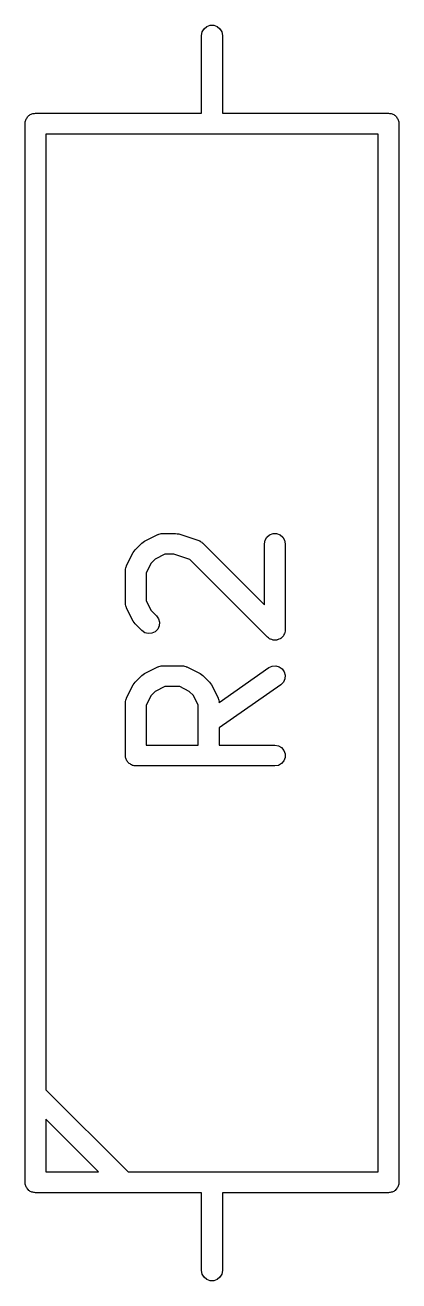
# Model space of a CAD drawing. Header units: millimetres. Extents: x 30 to 728, y -111 to 447.
# Drawn here: x 82.16 to 84.85, y 181.77 to 190.8 of the extents above; entities that cross this region are included whole.
import ezdxf

# ---------------------------------------------------------------- set-up
doc = ezdxf.new("R2010")
doc.units = ezdxf.units.MM
doc.layers.add('BLACK', color=7, linetype='Continuous')
doc.layers.add('寸法', color=21, linetype='Continuous')

# ---------------------------------------------------------------- blocks, each defined once
blk = doc.blocks.new('hhskb-F.SilkS')
at = {"layer": 'BLACK'}
for p, q in [((49.8295, -37.3293), (49.8425, -37.3068)), ((49.8425, -37.3068), (49.8625, -37.29)), ((49.8625, -37.29), (49.887, -37.2811)), ((49.887, -37.2811), (49.913, -37.2811)), ((49.913, -37.2811), (49.9375, -37.29)), ((49.9375, -37.29), (49.9575, -37.3068)), ((49.9575, -37.3068), (49.9705, -37.3293)), ((49.825, -37.355), (49.8295, -37.3293)), ((49.825, -37.915), (49.825, -37.355)), ((49.9705, -37.3293), (49.975, -37.355)), ((49.975, -37.355), (49.975, -37.915)), ((48.5595, -37.9643), (48.5628, -37.9587)), ((48.5628, -37.9587), (48.565, -37.9525)), ((48.565, -37.9525), (48.5693, -37.9475)), ((48.5693, -37.9475), (48.5725, -37.9418)), ((48.5725, -37.9418), (48.5776, -37.9376)), ((48.5776, -37.9376), (48.5818, -37.9325)), ((48.5818, -37.9325), (48.5875, -37.9293)), ((48.5875, -37.9293), (48.5925, -37.925)), ((48.5925, -37.925), (48.5987, -37.9228)), ((48.5987, -37.9228), (48.6043, -37.9195)), ((48.6043, -37.9195), (48.6108, -37.9184)), ((48.6108, -37.9184), (48.617, -37.9161)), ((48.617, -37.9161), (48.6235, -37.9161)), ((48.6235, -37.9161), (48.63, -37.915)), ((48.63, -37.915), (49.825, -37.915)), ((49.975, -37.915), (51.17, -37.915)), ((51.17, -37.915), (51.1765, -37.9161)), ((51.1765, -37.9161), (51.183, -37.9161)), ((51.183, -37.9161), (51.1892, -37.9184)), ((51.1892, -37.9184), (51.1957, -37.9195)), ((51.1957, -37.9195), (51.2013, -37.9228)), ((51.2013, -37.9228), (51.2075, -37.925)), ((51.2075, -37.925), (51.2125, -37.9293)), ((51.2125, -37.9293), (51.2182, -37.9325)), ((51.2182, -37.9325), (51.2224, -37.9376)), ((51.2224, -37.9376), (51.2275, -37.9418)), ((51.2275, -37.9418), (51.2307, -37.9475)), ((51.2307, -37.9475), (51.235, -37.9525)), ((51.235, -37.9525), (51.2372, -37.9587)), ((51.2372, -37.9587), (51.2405, -37.9643)), ((48.555, -37.99), (48.5561, -37.9835)), ((48.555, -45.61), (48.555, -37.99)), ((48.5561, -37.977), (48.5584, -37.9708)), ((48.5561, -37.9835), (48.5561, -37.977)), ((48.5584, -37.9708), (48.5595, -37.9643)), ((51.2405, -37.9643), (51.2416, -37.9708)), ((51.2416, -37.9708), (51.2439, -37.977)), ((51.2439, -37.977), (51.2439, -37.9835)), ((51.2439, -37.9835), (51.245, -37.99)), ((51.245, -37.99), (51.245, -45.61)), ((48.705, -38.065), (48.705, -44.9439)), ((51.095, -38.065), (48.705, -38.065)), ((51.095, -45.535), (51.095, -38.065)), ((49.5259, -40.9423), (49.5343, -40.9398)), ((49.5343, -40.9398), (49.5386, -40.94)), ((49.5386, -40.94), (49.5429, -40.9393)), ((49.5429, -40.9393), (49.6381, -40.9393)), ((49.6381, -40.9393), (49.6499, -40.9414)), ((50.3149, -40.9493), (50.3394, -40.9404)), ((50.3394, -40.9404), (50.3654, -40.9404)), ((50.3654, -40.9404), (50.3899, -40.9493)), ((49.347, -41.0565), (49.3946, -41.0089)), ((49.3946, -41.0089), (49.4044, -41.002)), ((49.4044, -41.002), (49.4141, -40.9948)), ((49.4141, -40.9948), (49.5093, -40.9472)), ((49.5093, -40.9472), (49.5135, -40.946)), ((49.5135, -40.946), (49.5172, -40.9438)), ((49.5172, -40.9438), (49.5259, -40.9423)), ((49.6499, -40.9414), (49.6618, -40.9431)), ((49.6618, -40.9431), (49.8047, -40.9908)), ((49.8047, -40.9908), (49.8085, -40.9928)), ((49.8085, -40.9928), (49.8126, -40.9939)), ((49.8126, -40.9939), (49.8198, -40.999)), ((49.8198, -40.999), (49.8276, -41.0032)), ((49.8276, -41.0032), (49.8304, -41.0064)), ((49.8304, -41.0064), (49.834, -41.0089)), ((49.834, -41.0089), (50.2774, -41.4523)), ((50.2774, -41.0143), (50.2819, -40.9886)), ((50.2774, -41.4523), (50.2774, -41.0143)), ((50.2819, -40.9886), (50.2949, -40.9661)), ((50.2949, -40.9661), (50.3149, -40.9493)), ((50.3899, -40.9493), (50.4098, -40.9661)), ((50.4098, -40.9661), (50.4229, -40.9886)), ((50.4229, -40.9886), (50.4274, -41.0143)), ((50.4274, -41.0143), (50.4274, -41.6333)), ((49.2853, -41.1712), (49.3329, -41.076)), ((49.3329, -41.076), (49.3401, -41.0663)), ((49.3401, -41.0663), (49.347, -41.0565)), ((49.5606, -41.0893), (49.492, -41.1235)), ((49.6259, -41.0893), (49.5606, -41.0893)), ((49.7404, -41.1275), (49.6259, -41.0893)), ((49.2774, -41.2048), (49.2781, -41.2005)), ((49.2774, -41.4429), (49.2774, -41.2048)), ((49.2779, -41.1962), (49.2804, -41.1878)), ((49.2781, -41.2005), (49.2779, -41.1962)), ((49.2804, -41.1878), (49.2819, -41.1791)), ((49.2819, -41.1791), (49.2841, -41.1754)), ((49.2841, -41.1754), (49.2853, -41.1712)), ((49.4616, -41.1539), (49.4274, -41.2225)), ((49.492, -41.1235), (49.4616, -41.1539)), ((50.2993, -41.6864), (49.7404, -41.1275)), ((49.4274, -41.2225), (49.4274, -41.4252)), ((49.2781, -41.4471), (49.2774, -41.4429)), ((49.2779, -41.4514), (49.2781, -41.4471)), ((49.2804, -41.4599), (49.2779, -41.4514)), ((49.2819, -41.4685), (49.2804, -41.4599)), ((49.2841, -41.4723), (49.2819, -41.4685)), ((49.2853, -41.4764), (49.2841, -41.4723)), ((49.3329, -41.5716), (49.2853, -41.4764)), ((49.4274, -41.4252), (49.4616, -41.4937)), ((49.3401, -41.5813), (49.3329, -41.5716)), ((49.4616, -41.4937), (49.5007, -41.5327)), ((49.5007, -41.5327), (49.5156, -41.554)), ((49.5156, -41.554), (49.5223, -41.5792)), ((49.347, -41.5911), (49.3401, -41.5813)), ((49.3946, -41.6387), (49.347, -41.5911)), ((49.4159, -41.6537), (49.3946, -41.6387)), ((49.4411, -41.6604), (49.4159, -41.6537)), ((49.467, -41.6582), (49.4411, -41.6604)), ((49.4906, -41.6472), (49.467, -41.6582)), ((49.5091, -41.6287), (49.4906, -41.6472)), ((49.5201, -41.6051), (49.5091, -41.6287)), ((49.5223, -41.5792), (49.5201, -41.6051)), ((50.4229, -41.659), (50.418, -41.6675)), ((50.4234, -41.6557), (50.4229, -41.659)), ((50.4248, -41.6527), (50.4234, -41.6557)), ((50.4257, -41.643), (50.4248, -41.6527)), ((50.4274, -41.6333), (50.4257, -41.643)), ((50.3074, -41.692), (50.2993, -41.6864)), ((50.3149, -41.6983), (50.3074, -41.692)), ((50.318, -41.6994), (50.3149, -41.6983)), ((50.3207, -41.7013), (50.318, -41.6994)), ((50.3302, -41.7038), (50.3207, -41.7013)), ((50.3394, -41.7072), (50.3302, -41.7038)), ((50.3427, -41.7072), (50.3394, -41.7072)), ((50.3458, -41.708), (50.3427, -41.7072)), ((50.3556, -41.7072), (50.3458, -41.708)), ((50.3654, -41.7072), (50.3556, -41.7072)), ((50.3685, -41.7061), (50.3654, -41.7072)), ((50.3718, -41.7058), (50.3685, -41.7061)), ((50.3807, -41.7016), (50.3718, -41.7058)), ((50.3899, -41.6983), (50.3807, -41.7016)), ((50.3924, -41.6962), (50.3899, -41.6983)), ((50.3954, -41.6948), (50.3924, -41.6962)), ((50.4023, -41.6878), (50.3954, -41.6948)), ((50.4098, -41.6815), (50.4023, -41.6878)), ((50.4115, -41.6787), (50.4098, -41.6815)), ((50.4138, -41.6764), (50.4115, -41.6787)), ((50.418, -41.6675), (50.4138, -41.6764)), ((49.4141, -41.9472), (49.5093, -41.8996)), ((49.5093, -41.8996), (49.5135, -41.8984)), ((49.5135, -41.8984), (49.5172, -41.8962)), ((49.5172, -41.8962), (49.5259, -41.8947)), ((49.5259, -41.8947), (49.5343, -41.8922)), ((49.5343, -41.8922), (49.5386, -41.8924)), ((49.5386, -41.8924), (49.5429, -41.8917)), ((49.5429, -41.8917), (49.6857, -41.8917)), ((49.6857, -41.8917), (49.69, -41.8924)), ((49.69, -41.8924), (49.6943, -41.8922)), ((49.6943, -41.8922), (49.7027, -41.8947)), ((49.7027, -41.8947), (49.7114, -41.8962)), ((49.7114, -41.8962), (49.7151, -41.8984)), ((49.7151, -41.8984), (49.7193, -41.8996)), ((49.7193, -41.8996), (49.8145, -41.9472)), ((49.951, -42.1561), (50.3094, -41.9052)), ((50.3094, -41.9052), (50.333, -41.8942)), ((50.333, -41.8942), (50.3589, -41.892)), ((50.3589, -41.892), (50.3841, -41.8987)), ((50.3841, -41.8987), (50.4054, -41.9136)), ((50.4054, -41.9136), (50.4204, -41.935)), ((50.4204, -41.935), (50.4271, -41.9601)), ((49.3329, -42.0284), (49.3401, -42.0187)), ((49.3401, -42.0187), (49.347, -42.0089)), ((49.347, -42.0089), (49.3946, -41.9613)), ((49.3946, -41.9613), (49.4044, -41.9544)), ((49.4044, -41.9544), (49.4141, -41.9472)), ((49.8145, -41.9472), (49.8242, -41.9544)), ((49.8242, -41.9544), (49.834, -41.9613)), ((49.834, -41.9613), (49.8816, -42.0089)), ((49.8816, -42.0089), (49.8885, -42.0187)), ((49.8885, -42.0187), (49.8957, -42.0284)), ((50.4138, -42.0097), (50.3954, -42.0281)), ((50.4248, -41.9861), (50.4138, -42.0097)), ((50.4271, -41.9601), (50.4248, -41.9861)), ((49.2853, -42.1236), (49.3329, -42.0284)), ((49.4616, -42.1063), (49.4274, -42.1748)), ((49.492, -42.0759), (49.4616, -42.1063)), ((49.5606, -42.0417), (49.492, -42.0759)), ((49.668, -42.0417), (49.5606, -42.0417)), ((49.7365, -42.0759), (49.668, -42.0417)), ((49.7669, -42.1063), (49.7365, -42.0759)), ((49.8012, -42.1748), (49.7669, -42.1063)), ((49.8957, -42.0284), (49.9433, -42.1236)), ((50.3954, -42.0281), (49.9512, -42.339)), ((49.2774, -42.1571), (49.2781, -42.1529)), ((49.2774, -42.5381), (49.2774, -42.1571)), ((49.2779, -42.1486), (49.2804, -42.1401)), ((49.2781, -42.1529), (49.2779, -42.1486)), ((49.2804, -42.1401), (49.2819, -42.1315)), ((49.2819, -42.1315), (49.2841, -42.1277)), ((49.2841, -42.1277), (49.2853, -42.1236)), ((49.4274, -42.1748), (49.4274, -42.4631)), ((49.8012, -42.4631), (49.8012, -42.1748)), ((49.9433, -42.1236), (49.9445, -42.1277)), ((49.9445, -42.1277), (49.9467, -42.1315)), ((49.9467, -42.1315), (49.9482, -42.1401)), ((49.9482, -42.1401), (49.9507, -42.1486)), ((49.9507, -42.1486), (49.9504, -42.1529)), ((49.9504, -42.1529), (49.951, -42.1561)), ((49.9512, -42.339), (49.9512, -42.4631)), ((49.4274, -42.4631), (49.8012, -42.4631)), ((49.9512, -42.4631), (50.3524, -42.4631)), ((50.3524, -42.4631), (50.378, -42.4676)), ((50.378, -42.4676), (50.4006, -42.4806)), ((49.2785, -42.5446), (49.2774, -42.5381)), ((49.2785, -42.5511), (49.2785, -42.5446)), ((49.2808, -42.5573), (49.2785, -42.5511)), ((49.2819, -42.5637), (49.2808, -42.5573)), ((49.2852, -42.5694), (49.2819, -42.5637)), ((50.4006, -42.4806), (50.4173, -42.5006)), ((50.4173, -42.5006), (50.4262, -42.5251)), ((50.4262, -42.5511), (50.4173, -42.5756)), ((50.4262, -42.5251), (50.4262, -42.5511)), ((49.2874, -42.5756), (49.2852, -42.5694)), ((49.2916, -42.5806), (49.2874, -42.5756)), ((49.2949, -42.5863), (49.2916, -42.5806)), ((49.3, -42.5905), (49.2949, -42.5863)), ((49.3042, -42.5955), (49.3, -42.5905)), ((49.3099, -42.5988), (49.3042, -42.5955)), ((49.3149, -42.603), (49.3099, -42.5988)), ((49.321, -42.6053), (49.3149, -42.603)), ((49.3267, -42.6086), (49.321, -42.6053)), ((49.3332, -42.6097), (49.3267, -42.6086)), ((49.3394, -42.612), (49.3332, -42.6097)), ((49.3459, -42.612), (49.3394, -42.612)), ((49.3524, -42.6131), (49.3459, -42.612)), ((50.3524, -42.6131), (49.3524, -42.6131)), ((50.378, -42.6086), (50.3524, -42.6131)), ((50.4006, -42.5955), (50.378, -42.6086)), ((50.4173, -42.5756), (50.4006, -42.5955)), ((48.705, -44.9439), (49.2961, -45.535)), ((49.0839, -45.535), (48.705, -45.1561)), ((48.705, -45.1561), (48.705, -45.535)), ((48.705, -45.535), (49.0839, -45.535)), ((49.2961, -45.535), (51.095, -45.535)), ((48.5561, -45.6165), (48.555, -45.61)), ((48.5561, -45.623), (48.5561, -45.6165)), ((48.5584, -45.6292), (48.5561, -45.623)), ((48.5595, -45.6357), (48.5584, -45.6292)), ((48.5628, -45.6413), (48.5595, -45.6357)), ((51.2405, -45.6357), (51.2372, -45.6413)), ((51.2416, -45.6292), (51.2405, -45.6357)), ((51.2439, -45.623), (51.2416, -45.6292)), ((51.245, -45.61), (51.2439, -45.6165)), ((51.2439, -45.6165), (51.2439, -45.623)), ((48.565, -45.6475), (48.5628, -45.6413)), ((48.5693, -45.6525), (48.565, -45.6475)), ((48.5725, -45.6582), (48.5693, -45.6525)), ((48.5776, -45.6624), (48.5725, -45.6582)), ((48.5818, -45.6675), (48.5776, -45.6624)), ((48.5875, -45.6707), (48.5818, -45.6675)), ((48.5925, -45.675), (48.5875, -45.6707)), ((48.5987, -45.6772), (48.5925, -45.675)), ((48.6043, -45.6805), (48.5987, -45.6772)), ((48.6108, -45.6816), (48.6043, -45.6805)), ((48.617, -45.6839), (48.6108, -45.6816)), ((48.6235, -45.6839), (48.617, -45.6839)), ((48.63, -45.685), (48.6235, -45.6839)), ((49.265, -45.685), (48.63, -45.685)), ((49.825, -45.685), (49.265, -45.685)), ((49.825, -46.245), (49.825, -45.685)), ((51.17, -45.685), (49.975, -45.685)), ((49.975, -45.685), (49.975, -46.245)), ((51.1765, -45.6839), (51.17, -45.685)), ((51.183, -45.6839), (51.1765, -45.6839)), ((51.1892, -45.6816), (51.183, -45.6839)), ((51.1957, -45.6805), (51.1892, -45.6816)), ((51.2013, -45.6772), (51.1957, -45.6805)), ((51.2075, -45.675), (51.2013, -45.6772)), ((51.2125, -45.6707), (51.2075, -45.675)), ((51.2182, -45.6675), (51.2125, -45.6707)), ((51.2224, -45.6624), (51.2182, -45.6675)), ((51.2275, -45.6582), (51.2224, -45.6624)), ((51.2307, -45.6525), (51.2275, -45.6582)), ((51.235, -45.6475), (51.2307, -45.6525)), ((51.2372, -45.6413), (51.235, -45.6475)), ((49.8295, -46.2707), (49.825, -46.245)), ((49.8425, -46.2932), (49.8295, -46.2707)), ((49.9705, -46.2707), (49.9575, -46.2932)), ((49.975, -46.245), (49.9705, -46.2707)), ((49.8625, -46.31), (49.8425, -46.2932)), ((49.887, -46.3189), (49.8625, -46.31)), ((49.913, -46.3189), (49.887, -46.3189)), ((49.9375, -46.31), (49.913, -46.3189)), ((49.9575, -46.2932), (49.9375, -46.31))]:
    blk.add_line(p, q, dxfattribs=at)

msp = doc.modelspace()

# ---------------------------------------------------------------- block references
at = {"layer": '寸法', "linetype": 'ByBlock'}
msp.add_blockref('hhskb-F.SilkS', (33.6076, 228.0856), dxfattribs=at)

doc.saveas('drawing.dxf')
